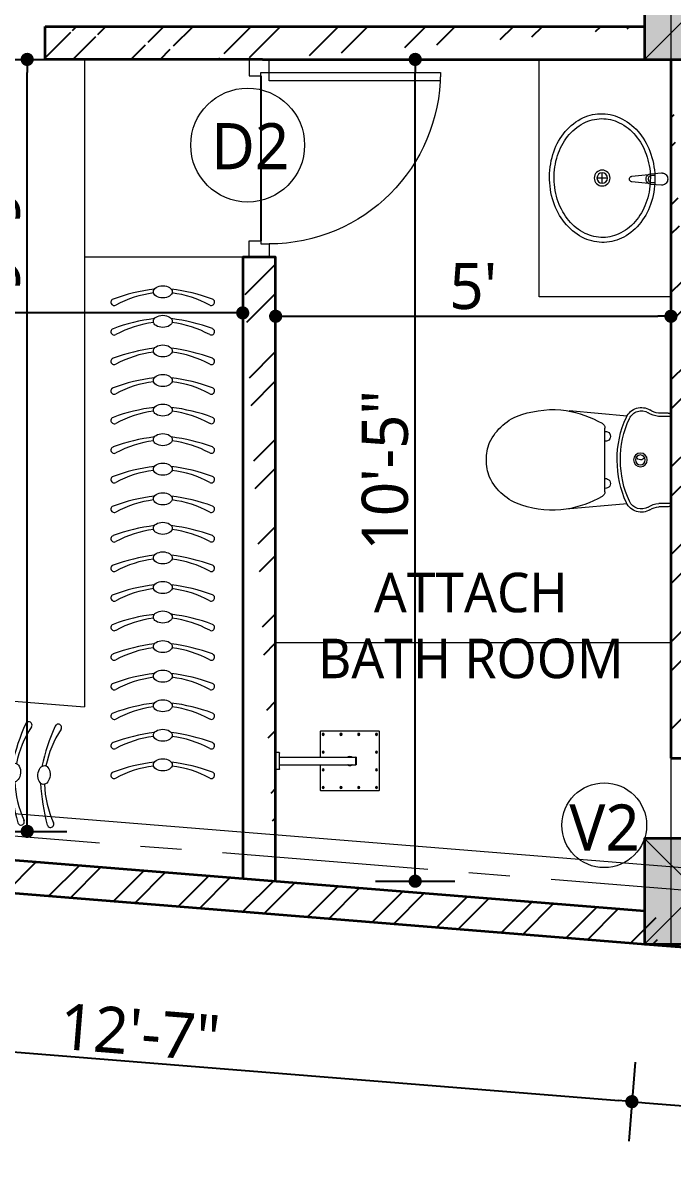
# Model space of a CAD drawing. Header units: inches. Extents: x 17146 to 31738, y -8920 to -2452.
# Drawn here: x 26401.1 to 26499.7, y -5357.6 to -5182 of the extents above; entities that cross this region are included whole.
import ezdxf

# ---------------------------------------------------------------- set-up
doc = ezdxf.new("R2010")
doc.units = ezdxf.units.IN
doc.header["$LTSCALE"] = 25
doc.header["$MEASUREMENT"] = 0
doc.header["$PDMODE"] = 3
doc.linetypes.add('CENTER', pattern=[2, 1.25, -0.25, 0.25, -0.25])
doc.linetypes.add('CENTER2', pattern=[1.125, 0.75, -0.125, 0.125, -0.125])
doc.layers.get('Defpoints').update_dxf_attribs({"color": 251})
doc.layers.add('A-HATCH', color=7, linetype='Continuous')
doc.layers.add('Text-internal', color=7, linetype='Continuous')
for name, color, linetype, lineweight in [('A_Grid Name', 216, 'Continuous', 5), ('Center line', 252, 'CENTER', 20), ('Column', 130, 'Continuous', 35), ('Dim-external', 151, 'Continuous', 9), ('Dim-internal', 150, 'Continuous', 9), ('Door-window', 40, 'Continuous', 15), ('Furniture', 125, 'Continuous', 20), ('Hatch', 253, 'Continuous', 13), ('sill', 30, 'Continuous', 20), ('text window', 212, 'Continuous', 20), ('Wall-Section', 6, 'Continuous', 35)]:
    doc.layers.add(name, color=color, linetype=linetype, lineweight=lineweight)
doc.styles.add('int text 1in-8ft', font='trebuc.ttf', dxfattribs={"height": 7})
doc.dimstyles.new('dim 1in-8ft', dxfattribs={"dimtxt": 7, "dimasz": 2, "dimexe": 6, "dimexo": 6, "dimgap": 1, "dimtad": 1, "dimdec": 0, "dimzin": 0, "dimdsep": 46, "dimlunit": 4, "dimtxsty": 'int text 1in-8ft', "dimblk": 'DOT', "dimcen": 4, "dimdle": 6, "dimclrt": 7, "dimadec": 0, "dimazin": 0, "dimtfac": 1, "dimtdec": 0, "dimtofl": 0, "dimtmove": 0, "dimatfit": 3, "dimfxl": 6, "dimfxlon": 1, "dimtolj": 1, "dimtzin": 0, "dimarcsym": 0})
doc.dimstyles.new('dim 1in-8ft c-c', dxfattribs={"dimtxt": 7, "dimasz": 2, "dimexe": 6, "dimexo": 6, "dimgap": 1, "dimtad": 1, "dimdec": 0, "dimzin": 0, "dimdsep": 46, "dimlunit": 4, "dimtxsty": 'int text 1in-8ft', "dimblk": 'DOT', "dimcen": 4, "dimdle": 6, "dimclrt": 7, "dimadec": 0, "dimazin": 0, "dimtfac": 1, "dimtdec": 0, "dimtofl": 0, "dimtmove": 0, "dimatfit": 3, "dimfxl": 6, "dimfxlon": 1, "dimtolj": 1, "dimtzin": 0, "dimarcsym": 0})

# ---------------------------------------------------------------- blocks, each defined once
blk = doc.blocks.new('col')
at = {"layer": 'Hatch'}
h = blk.add_hatch(color=256, dxfattribs=at)
h.dxf.hatch_style = 1
h.paths.add_polyline_path([(-8, -8), (8, -8), (8, 8), (-8, 8)])
at = {"layer": 'Column'}
blk.add_lwpolyline([(-8, -8), (8, -8), (8, 8), (-8, 8)], close=True, dxfattribs=at)
at = {"layer": 'Dim-external'}
for p, q in [((-8, 8), (8, -8)), ((8, 8), (-8, -8))]:
    blk.add_line(p, q, dxfattribs=at)
blk = doc.blocks.new('gridd')
at = {"layer": 'Dim-external'}
for p in [(168, -150), (168, -284.21)]:
    blk.add_blockref('col', p, dxfattribs=at)
blk = doc.blocks.new('grid')
at = {"layer": 'Center line'}
blk.add_line((774, -334.17), (-175, -257.62), dxfattribs=at)
blk = doc.blocks.new('_Dot')
at = {"color": 0, "linetype": 'ByBlock', "lineweight": -2}
blk.add_line((-0.5, 0), (-1, 0), dxfattribs=at)
at = {"color": 0, "linetype": 'ByBlock', "const_width": 0.5}
blk.add_lwpolyline([(-0.25, 0, 1), (0.25, 0, 1)], format="xyb", close=True, dxfattribs=at)
blk = doc.blocks.new('*D255')
at = {"layer": 'Defpoints', "color": 0, "transparency": 16777216}
for p in [(26345.44, -5308.3), (26495.44, -5321.69), (26493.51, -5345.61)]:
    blk.add_point(p, dxfattribs=at)
at = {"layer": 'Dim-external', "color": 0, "lineweight": -2, "transparency": 16777216}
for p, q in [((26343.89, -5327.52), (26342.92, -5339.48)), ((26345.4, -5333.66), (26491.51, -5345.45)), ((26493.99, -5339.63), (26493.03, -5351.59))]:
    blk.add_line(p, q, dxfattribs=at)
at = {"layer": 'Dim-external', "color": 0, "lineweight": -2, "transparency": 16777216, "xscale": 2, "yscale": 2, "zscale": 2}
for p, rotation in [((26343.4, -5333.5), 175.3884517382356), ((26493.51, -5345.61), 355.3884517382356)]:
    blk.add_blockref('_Dot', p, dxfattribs=dict(at, rotation=rotation))
at = {"layer": 'Dim-external', "color": 7, "transparency": 16777216, "insert": (26418.82, -5335.06), "char_height": 7, "attachment_point": 5, "rotation": 355.3885, "style": 'int text 1in-8ft'}
blk.add_mtext('\\A1;12\'-7"', dxfattribs=at)
blk = doc.blocks.new('*D256')
at = {"layer": 'Defpoints', "color": 0, "transparency": 16777216}
for p in [(26495.44, -5321.69), (26511.44, -5321.85), (26509.42, -5346.89)]:
    blk.add_point(p, dxfattribs=at)
at = {"layer": 'Dim-external', "color": 0, "lineweight": -2, "transparency": 16777216}
for p, q in [((26493.99, -5339.63), (26493.03, -5351.59)), ((26509.9, -5340.91), (26508.94, -5352.87)), ((26495.5, -5345.77), (26507.42, -5346.73)), ((26501.46, -5346.25), (26505.4, -5364.63)), ((26505.4, -5364.63), (26524.37, -5366.16))]:
    blk.add_line(p, q, dxfattribs=at)
at = {"layer": 'Dim-external', "color": 0, "lineweight": -2, "transparency": 16777216, "xscale": 2, "yscale": 2, "zscale": 2}
for p, rotation in [((26493.51, -5345.61), 175.3884517382356), ((26509.42, -5346.89), 355.3884517382356)]:
    blk.add_blockref('_Dot', p, dxfattribs=dict(at, rotation=rotation))
at = {"layer": 'Dim-external', "color": 7, "transparency": 16777216, "insert": (26515.24, -5360.91), "char_height": 7, "attachment_point": 5, "rotation": 355.3885, "style": 'int text 1in-8ft'}
blk.add_mtext('\\A1;1\'-4"', dxfattribs=at)
blk = doc.blocks.new('*D262')
at = {"layer": 'Defpoints', "color": 0, "transparency": 16777216}
for p in [(26503.44, -5313.69), (26676.44, -5327.64), (26671.4, -5390.06)]:
    blk.add_point(p, dxfattribs=at)
at = {"layer": 'Dim-external', "color": 0, "lineweight": -2, "transparency": 16777216}
for p, q in [((26498.88, -5370.12), (26497.92, -5382.08)), ((26500.4, -5376.26), (26669.41, -5389.9)), ((26671.89, -5384.08), (26670.92, -5396.04))]:
    blk.add_line(p, q, dxfattribs=at)
at = {"layer": 'Dim-external', "color": 0, "lineweight": -2, "transparency": 16777216, "xscale": 2, "yscale": 2, "zscale": 2}
for p, rotation in [((26498.4, -5376.1), 175.38845173824), ((26671.4, -5390.06), 355.38845173824)]:
    blk.add_blockref('_Dot', p, dxfattribs=dict(at, rotation=rotation))
at = {"layer": 'Dim-external', "color": 7, "transparency": 16777216, "insert": (26585.27, -5378.52), "char_height": 7, "attachment_point": 5, "rotation": 355.3885, "style": 'int text 1in-8ft'}
blk.add_mtext('\\A1;14\'-6"c/c', dxfattribs=at)
blk = doc.blocks.new('*D266')
at = {"layer": 'Defpoints', "color": 0, "transparency": 16777216}
for p in [(26497.44, -5171.48), (26245.44, -5187.48), (26329.44, -5187.48)]:
    blk.add_point(p, dxfattribs=at)
at = {"layer": 'Dim-external', "color": 0, "lineweight": -2, "transparency": 16777216}
for p, q in [((26234.44, -5176.18), (26234.44, -5157.15)), ((26251.44, -5171.48), (26239.44, -5171.48)), ((26245.44, -5173.48), (26245.44, -5185.48)), ((26245.44, -5179.48), (26234.44, -5176.18)), ((26251.44, -5187.48), (26239.44, -5187.48))]:
    blk.add_line(p, q, dxfattribs=at)
at = {"layer": 'Dim-external', "color": 0, "lineweight": -2, "transparency": 16777216, "xscale": 2, "yscale": 2, "zscale": 2}
for p, rotation in [((26245.44, -5171.48), 90), ((26245.44, -5187.48), 270)]:
    blk.add_blockref('_Dot', p, dxfattribs=dict(at, rotation=rotation))
at = {"layer": 'Dim-external', "color": 7, "transparency": 16777216, "insert": (26229.94, -5166.66), "char_height": 7, "attachment_point": 5, "rotation": 90, "style": 'int text 1in-8ft'}
blk.add_mtext('\\A1;1\'-4"', dxfattribs=at)
blk = doc.blocks.new('*D286')
at = {"layer": 'Defpoints', "color": 0, "transparency": 16777216}
for p in [(26337.44, -5300.3), (26503.44, -5313.69), (26332.4, -5362.71)]:
    blk.add_point(p, dxfattribs=at)
at = {"layer": 'Dim-external', "color": 0, "lineweight": -2, "transparency": 16777216}
for p, q in [((26332.89, -5356.73), (26331.92, -5368.69)), ((26496.41, -5375.94), (26334.4, -5362.87)), ((26498.88, -5370.12), (26497.92, -5382.08))]:
    blk.add_line(p, q, dxfattribs=at)
at = {"layer": 'Dim-external', "color": 0, "lineweight": -2, "transparency": 16777216, "xscale": 2, "yscale": 2, "zscale": 2}
for p, rotation in [((26332.4, -5362.71), 175.38845173824), ((26498.4, -5376.1), 355.38845173824)]:
    blk.add_blockref('_Dot', p, dxfattribs=dict(at, rotation=rotation))
at = {"layer": 'Dim-external', "color": 7, "transparency": 16777216, "insert": (26415.77, -5364.86), "char_height": 7, "attachment_point": 5, "rotation": 355.3885, "style": 'int text 1in-8ft'}
blk.add_mtext('\\A1;13\'-11"c/c', dxfattribs=at)
blk = doc.blocks.new('*D288')
at = {"layer": 'Defpoints', "color": 0, "transparency": 16777216}
for p in [(26266.44, -5303.22), (26913.44, -5355.4), (26907.45, -5429.58)]:
    blk.add_point(p, dxfattribs=at)
at = {"layer": 'Dim-external', "color": 0, "lineweight": -2, "transparency": 16777216}
for p, q in [((26260.94, -5371.41), (26259.97, -5383.37)), ((26262.45, -5377.55), (26905.46, -5429.42)), ((26907.94, -5423.6), (26906.97, -5435.56))]:
    blk.add_line(p, q, dxfattribs=at)
at = {"layer": 'Dim-external', "color": 0, "lineweight": -2, "transparency": 16777216, "xscale": 2, "yscale": 2, "zscale": 2}
for p, rotation in [((26260.45, -5377.39), 175.3884517382375), ((26907.45, -5429.58), 355.3884517382375)]:
    blk.add_blockref('_Dot', p, dxfattribs=dict(at, rotation=rotation))
at = {"layer": 'Dim-external', "color": 7, "transparency": 16777216, "insert": (26584.32, -5398.96), "char_height": 7, "attachment_point": 5, "rotation": 355.3885, "style": 'int text 1in-8ft'}
blk.add_mtext('\\A1;54\'-1"', dxfattribs=at)
blk = doc.blocks.new('*D450')
at = {"layer": 'Defpoints', "color": 0, "transparency": 16777216}
for p in [(26338.44, -5214.95), (26434.44, -5217.48), (26338.44, -5225.94)]:
    blk.add_point(p, dxfattribs=at)
at = {"layer": 'Dim-internal', "color": 0, "lineweight": -2, "transparency": 16777216}
for p, q in [((26338.44, -5220.95), (26338.44, -5231.94)), ((26434.44, -5223.48), (26434.44, -5231.94)), ((26432.44, -5225.94), (26340.44, -5225.94))]:
    blk.add_line(p, q, dxfattribs=at)
at = {"layer": 'Dim-internal', "color": 0, "lineweight": -2, "transparency": 16777216, "xscale": 2, "yscale": 2, "zscale": 2, "rotation": 180}
blk.add_blockref('_Dot', (26338.44, -5225.94), dxfattribs=at)
at = {"layer": 'Dim-internal', "color": 0, "lineweight": -2, "transparency": 16777216, "xscale": 2, "yscale": 2, "zscale": 2}
blk.add_blockref('_Dot', (26434.44, -5225.94), dxfattribs=at)
at = {"layer": 'Dim-internal', "color": 7, "transparency": 16777216, "insert": (26377.3, -5221.38), "char_height": 7, "attachment_point": 5, "style": 'int text 1in-8ft'}
blk.add_mtext("\\A1;8'", dxfattribs=at)
blk = doc.blocks.new('*D451')
at = {"layer": 'Defpoints', "color": 0, "transparency": 16777216}
for p in [(26368.44, -5187.48), (26401.73, -5187.48), (26345.44, -5304.6)]:
    blk.add_point(p, dxfattribs=at)
at = {"layer": 'Dim-internal', "color": 0, "lineweight": -2, "transparency": 16777216}
for p, q in [((26395.73, -5187.48), (26407.73, -5187.48)), ((26401.73, -5302.6), (26401.73, -5189.48)), ((26395.73, -5304.6), (26407.73, -5304.6))]:
    blk.add_line(p, q, dxfattribs=at)
at = {"layer": 'Dim-internal', "color": 0, "lineweight": -2, "transparency": 16777216, "xscale": 2, "yscale": 2, "zscale": 2}
for p, rotation in [((26401.73, -5187.48), 90), ((26401.73, -5304.6), 270)]:
    blk.add_blockref('_Dot', p, dxfattribs=dict(at, rotation=rotation))
at = {"layer": 'Dim-internal', "color": 7, "transparency": 16777216, "insert": (26397.16, -5213.19), "char_height": 7, "attachment_point": 5, "rotation": 90, "style": 'int text 1in-8ft'}
blk.add_mtext('\\A1;9\'-9"', dxfattribs=at)
blk = doc.blocks.new('*D452')
at = {"layer": 'Defpoints', "color": 0, "transparency": 16777216}
for p in [(26499.44, -5215.48), (26439.44, -5217.48), (26499.44, -5226.45)]:
    blk.add_point(p, dxfattribs=at)
at = {"layer": 'Dim-internal', "color": 0, "lineweight": -2, "transparency": 16777216}
for p, q in [((26499.44, -5221.48), (26499.44, -5232.45)), ((26439.44, -5223.48), (26439.44, -5232.45)), ((26441.44, -5226.45), (26497.44, -5226.45))]:
    blk.add_line(p, q, dxfattribs=at)
at = {"layer": 'Dim-internal', "color": 0, "lineweight": -2, "transparency": 16777216, "xscale": 2, "yscale": 2, "zscale": 2, "rotation": 180}
blk.add_blockref('_Dot', (26439.44, -5226.45), dxfattribs=at)
at = {"layer": 'Dim-internal', "color": 0, "lineweight": -2, "transparency": 16777216, "xscale": 2, "yscale": 2, "zscale": 2}
blk.add_blockref('_Dot', (26499.44, -5226.45), dxfattribs=at)
at = {"layer": 'Dim-internal', "color": 7, "transparency": 16777216, "insert": (26469.44, -5221.9), "char_height": 7, "attachment_point": 5, "style": 'int text 1in-8ft'}
blk.add_mtext("\\A1;5'", dxfattribs=at)
blk = doc.blocks.new('*D444')
at = {"layer": 'Defpoints', "color": 0, "transparency": 16777216}
for p in [(26460.62, -5187.48), (26465.77, -5187.48), (26439.44, -5312.16)]:
    blk.add_point(p, dxfattribs=at)
at = {"layer": 'Dim-internal', "color": 0, "lineweight": -2, "transparency": 16777216}
for p, q in [((26460.62, -5187.48), (26454.62, -5187.48)), ((26460.62, -5310.16), (26460.62, -5189.48)), ((26454.62, -5312.16), (26466.62, -5312.16))]:
    blk.add_line(p, q, dxfattribs=at)
at = {"layer": 'Dim-internal', "color": 0, "lineweight": -2, "transparency": 16777216, "xscale": 2, "yscale": 2, "zscale": 2}
for p, rotation in [((26460.62, -5187.48), 90), ((26460.62, -5312.16), 270)]:
    blk.add_blockref('_Dot', p, dxfattribs=dict(at, rotation=rotation))
at = {"layer": 'Dim-internal', "color": 7, "transparency": 16777216, "insert": (26456.06, -5249.82), "char_height": 7, "attachment_point": 5, "rotation": 90, "style": 'int text 1in-8ft'}
blk.add_mtext('\\A1;10\'-5"', dxfattribs=at)
blk = doc.blocks.new('45')
at = {"linetype": 'Continuous'}
for p, q in [((-32.5, 0), (-29.5, 0)), ((-32.5, -13), (-32.5, 0)), ((-29.5, 0), (29.5, 0)), ((29.5, 0), (32.5, 0)), ((32.5, -13), (32.5, 0)), ((-29.5, -15), (-30.5, -15)), ((29.5, -15), (-29.5, -15)), ((-15, -15), (-15, -308.5)), ((15, -15), (15, -308.5)), ((30.5, -15), (29.5, -15)), ((-114.3, -399.3), (-114.3, -172.7)), ((-113.3, -171.7), (-15, -171.7)), ((15, -171.7), (113.3, -171.7)), ((114.3, -172.7), (114.3, -399.3)), ((-104.4, -183), (-104.4, -184)), ((-103, -183), (-104.4, -183)), ((-104.4, -184), (-103, -184)), ((-103.6, -183), (-103.6, -184)), ((-102, -181.6), (-103, -181.6)), ((-103, -181.6), (-103, -183)), ((-102, -182.4), (-103, -182.4)), ((-103, -184), (-103, -185.5)), ((-103, -184.6), (-102, -184.6)), ((-103, -185.5), (-102, -185.5)), ((-102, -183), (-102, -181.6)), ((-100.5, -183), (-102, -183)), ((-102, -184), (-100.5, -184)), ((-102, -185.5), (-102, -184)), ((-101.4, -184), (-101.4, -183)), ((-100.5, -184), (-100.5, -183)), ((-36.1, -183), (-36.1, -184)), ((-34.7, -183), (-36.1, -183)), ((-36.1, -184), (-34.7, -184)), ((-35.2, -183), (-35.2, -184)), ((-33.7, -181.6), (-34.7, -181.6)), ((-34.7, -181.6), (-34.7, -183)), ((-33.7, -182.4), (-34.7, -182.4)), ((-34.7, -184), (-34.7, -185.5)), ((-34.7, -184.6), (-33.7, -184.6)), ((-34.7, -185.5), (-33.7, -185.5)), ((-33.7, -183), (-33.7, -181.6)), ((-32.2, -183), (-33.7, -183)), ((-33.7, -184), (-32.2, -184)), ((-33.7, -185.5), (-33.7, -184)), ((-33.1, -184), (-33.1, -183)), ((-32.2, -184), (-32.2, -183)), ((32.2, -183), (32.2, -184)), ((33.7, -183), (32.2, -183)), ((32.2, -184), (33.7, -184)), ((33.1, -183), (33.1, -184)), ((34.7, -181.6), (33.7, -181.6)), ((33.7, -181.6), (33.7, -183)), ((34.7, -182.4), (33.7, -182.4)), ((33.7, -184), (33.7, -185.5)), ((33.7, -184.6), (34.7, -184.6)), ((33.7, -185.5), (34.7, -185.5)), ((34.7, -183), (34.7, -181.6)), ((36.1, -183), (34.7, -183)), ((34.7, -184), (36.1, -184)), ((34.7, -185.5), (34.7, -184)), ((35.2, -184), (35.2, -183)), ((36.1, -184), (36.1, -183)), ((100.6, -183), (100.6, -184)), ((102, -183), (100.6, -183)), ((100.6, -184), (102, -184)), ((101.4, -183), (101.4, -184)), ((103, -181.6), (102, -181.6)), ((102, -181.6), (102, -183)), ((103, -182.4), (102, -182.4)), ((102, -184), (102, -185.5)), ((102, -184.6), (103, -184.6)), ((102, -185.5), (103, -185.5)), ((103, -183), (103, -181.6)), ((104.5, -183), (103, -183)), ((103, -184), (104.5, -184)), ((103, -185.5), (103, -184)), ((103.6, -184), (103.6, -183)), ((104.5, -184), (104.5, -183)), ((-104.4, -251.3), (-104.4, -252.3)), ((-103, -251.3), (-104.4, -251.3)), ((-104.4, -252.3), (-103, -252.3)), ((-103.6, -251.3), (-103.6, -252.3)), ((-102, -249.9), (-103, -249.9)), ((-103, -249.9), (-103, -251.3)), ((-102, -250.8), (-103, -250.8)), ((-103, -252.3), (-103, -253.8)), ((-103, -252.9), (-102, -252.9)), ((-103, -253.8), (-102, -253.8)), ((-102, -251.3), (-102, -249.9)), ((-100.5, -251.3), (-102, -251.3)), ((-102, -252.3), (-100.5, -252.3)), ((-102, -253.8), (-102, -252.3)), ((-101.4, -252.3), (-101.4, -251.3)), ((-100.5, -252.3), (-100.5, -251.3)), ((100.6, -251.3), (100.6, -252.3)), ((102, -251.3), (100.6, -251.3)), ((100.6, -252.3), (102, -252.3)), ((101.4, -251.3), (101.4, -252.3)), ((103, -249.9), (102, -249.9)), ((102, -249.9), (102, -251.3)), ((103, -250.8), (102, -250.8)), ((102, -252.3), (102, -253.8)), ((102, -252.9), (103, -252.9)), ((102, -253.8), (103, -253.8)), ((103, -251.3), (103, -249.9)), ((104.5, -251.3), (103, -251.3)), ((103, -252.3), (104.5, -252.3)), ((103, -253.8), (103, -252.3)), ((103.6, -252.3), (103.6, -251.3)), ((104.5, -252.3), (104.5, -251.3)), ((15, -308.5), (-15, -308.5)), ((-15, -308.5), (15, -308.5)), ((-15, -310), (-15, -308.5)), ((-15, -310), (15, -310)), ((15, -310), (15, -308.5)), ((-104.4, -319.7), (-104.4, -320.7)), ((-103, -319.7), (-104.4, -319.7)), ((-104.4, -320.7), (-103, -320.7)), ((-103.6, -319.7), (-103.6, -320.7)), ((-102, -318.2), (-103, -318.2)), ((-103, -318.2), (-103, -319.7)), ((-102, -319.1), (-103, -319.1)), ((-103, -320.7), (-103, -322.1)), ((-103, -321.2), (-102, -321.2)), ((-103, -322.1), (-102, -322.1)), ((-102, -319.7), (-102, -318.2)), ((-100.5, -319.7), (-102, -319.7)), ((-102, -320.7), (-100.5, -320.7)), ((-102, -322.1), (-102, -320.7)), ((-101.4, -320.7), (-101.4, -319.7)), ((-100.5, -320.7), (-100.5, -319.7)), ((100.6, -319.7), (100.6, -320.7)), ((102, -319.7), (100.6, -319.7)), ((100.6, -320.7), (102, -320.7)), ((101.4, -319.7), (101.4, -320.7)), ((103, -318.2), (102, -318.2)), ((102, -318.2), (102, -319.7)), ((103, -319.1), (102, -319.1)), ((102, -320.7), (102, -322.1)), ((102, -321.2), (103, -321.2)), ((102, -322.1), (103, -322.1)), ((103, -319.7), (103, -318.2)), ((104.5, -319.7), (103, -319.7)), ((103, -320.7), (104.5, -320.7)), ((103, -322.1), (103, -320.7)), ((103.6, -320.7), (103.6, -319.7)), ((104.5, -320.7), (104.5, -319.7)), ((113.3, -400.3), (-113.3, -400.3)), ((-104.4, -388), (-104.4, -389)), ((-103, -388), (-104.4, -388)), ((-104.4, -389), (-103, -389)), ((-103.6, -388), (-103.6, -389)), ((-102, -386.6), (-103, -386.6)), ((-103, -386.6), (-103, -388)), ((-102, -387.4), (-103, -387.4)), ((-103, -389), (-103, -390.5)), ((-103, -389.6), (-102, -389.6)), ((-103, -390.5), (-102, -390.5)), ((-102, -388), (-102, -386.6)), ((-100.5, -388), (-102, -388)), ((-102, -389), (-100.5, -389)), ((-102, -390.5), (-102, -389)), ((-101.4, -389), (-101.4, -388)), ((-100.5, -389), (-100.5, -388)), ((-36.1, -388), (-36.1, -389)), ((-34.7, -388), (-36.1, -388)), ((-36.1, -389), (-34.7, -389)), ((-35.2, -388), (-35.2, -389)), ((-33.7, -386.6), (-34.7, -386.6)), ((-34.7, -386.6), (-34.7, -388)), ((-33.7, -387.4), (-34.7, -387.4)), ((-34.7, -389), (-34.7, -390.5)), ((-34.7, -389.6), (-33.7, -389.6)), ((-34.7, -390.5), (-33.7, -390.5)), ((-33.7, -388), (-33.7, -386.6)), ((-32.2, -388), (-33.7, -388)), ((-33.7, -389), (-32.2, -389)), ((-33.7, -390.5), (-33.7, -389)), ((-33.1, -389), (-33.1, -388)), ((-32.2, -389), (-32.2, -388)), ((32.2, -388), (32.2, -389)), ((33.7, -388), (32.2, -388)), ((32.2, -389), (33.7, -389)), ((33.1, -388), (33.1, -389)), ((34.7, -386.6), (33.7, -386.6)), ((33.7, -386.6), (33.7, -388)), ((34.7, -387.4), (33.7, -387.4)), ((33.7, -389), (33.7, -390.5)), ((33.7, -389.6), (34.7, -389.6)), ((33.7, -390.5), (34.7, -390.5)), ((34.7, -388), (34.7, -386.6)), ((36.1, -388), (34.7, -388)), ((34.7, -389), (36.1, -389)), ((34.7, -390.5), (34.7, -389)), ((35.2, -389), (35.2, -388)), ((36.1, -389), (36.1, -388)), ((100.6, -388), (100.6, -389)), ((102, -388), (100.6, -388)), ((100.6, -389), (102, -389)), ((101.4, -388), (101.4, -389)), ((103, -386.6), (102, -386.6)), ((102, -386.6), (102, -388)), ((103, -387.4), (102, -387.4)), ((102, -389), (102, -390.5)), ((102, -389.6), (103, -389.6)), ((102, -390.5), (103, -390.5)), ((103, -388), (103, -386.6)), ((104.5, -388), (103, -388)), ((103, -389), (104.5, -389)), ((103, -390.5), (103, -389)), ((103.6, -389), (103.6, -388)), ((104.5, -389), (104.5, -388))]:
    blk.add_line(p, q, dxfattribs=at)
at = {"linetype": 'CENTER2'}
blk.add_line((20, 0), (-20, 0), dxfattribs=at)
at = {"linetype": 'Continuous'}
for centre in [(-102.5, -183.5), (-34.2, -183.5), (34.2, -183.5), (102.5, -183.5), (-102.5, -251.8), (102.5, -251.8), (-102.5, -320.2), (102.5, -320.2), (-102.5, -388.5), (-34.2, -388.5), (34.2, -388.5), (102.5, -388.5)]:
    blk.add_circle(centre, 4, dxfattribs=at)
for centre, radius, start, end in [((-30.5, -13), 2, 180, 270), ((30.5, -13), 2, 270, 0), ((-113.3, -172.7), 1, 90, 180), ((113.3, -172.7), 1, 0, 90), ((0, -286), 18.5, 144.1752, 215.8248), ((0, -286), 18.4, 144.6089, 215.3911), ((0, -286), 18.1, 145.9684, 214.0316), ((0, -286), 18, 146.4427, 213.5573), ((0, -286), 16.4, 156.4575, 203.5425), ((0, -286), 18.5, 0, 35.8248), ((0, -286), 18.4, 0, 35.3911), ((0, -286), 18.1, 0, 34.0316), ((0, -286), 18, 326.4427, 33.5573), ((0, -286), 16.4, 336.4575, 23.5425), ((0, -286), 18.5, 324.1752, 0), ((0, -286), 18.1, 325.9684, 0), ((0, -286), 18.4, 324.6089, 0), ((-113.3, -399.3), 1, 180, 270), ((113.3, -399.3), 1, 270, 0)]:
    blk.add_arc(centre, radius, start, end, dxfattribs=at)
blk = doc.blocks.new('Sanitary_Commode')
for p, q in [((-7.57, 0), (7.57, 0)), ((-7.48, 0), (-7.48, -2.09)), ((7.48, 0), (7.48, -2.12)), ((-8.04, -0.47), (-8.04, -2.09)), ((8.04, -0.47), (8.04, -2.12)), ((-7.5, -7.54), (-8.46, -17.96)), ((7.53, -7.54), (8.4, -17.49)), ((-5.44, -11.32), (5.47, -11.32))]:
    blk.add_line(p, q)
for centre, radius in [((0.01, -5.24), 1.18), ((0.01, -5.25), 0.847)]:
    blk.add_circle(centre, radius)
for centre, radius, start, end in [((-7.57, -0.47), 0.472, 90, 180), ((7.57, -0.47), 0.472, 0, 90), ((-6.16, -5.08), 2.81, 148.3639, 245.1822), ((-11.13, -1.9), 3.09, 326.5687, 356.4698), ((-6.16, -5.08), 2.25, 148.6278, 245.6358), ((-11.12, -1.91), 3.64, 326.6608, 357.0885), ((6.18, -5.08), 2.25, 294.3642, 31.4264), ((6.18, -5.08), 2.81, 294.8178, 31.6361), ((11.46, -1.75), 4, 185.3426, 212.6411), ((11.51, -1.73), 3.49, 186.5142, 212.5699), ((0.78, -5.22), 0.758, 114.8358, 249.215), ((-0.29, 7.25), 16.46, 244.6528, 270.785), ((-0.29, 7.25), 15.9, 244.6553, 270.7849), ((0.31, 7.2), 16.42, 268.6912, 295.4038), ((0.31, 7.2), 15.86, 268.6912, 295.4038), ((10.49, -21.25), 19.23, 150.5907, 170.1667), ((-5.44, -12.27), 0.945, 90, 150.5907), ((-4.03, -11.23), 0.846, 353.7591, 186.2409), ((4.05, -11.23), 0.846, 353.7591, 186.2409), ((5.47, -12.27), 0.945, 29.4093, 90), ((-10.46, -21.25), 19.23, 9.8333, 29.4093), ((8.39, -20.24), 17, 172.2958, 198.3397), ((-8.36, -20.24), 17, 341.6603, 7.7042), ((0.9, -22.91), 9.06, 197.2571, 244.8678), ((-0.87, -22.91), 9.06, 295.1322, 342.7429), ((-0.29, -24.99), 6.67, 246.5257, 272.5629), ((0.31, -24.94), 6.72, 267.4456, 293.3882)]:
    blk.add_arc(centre, radius, start, end)
blk = doc.blocks.new('*U35')
at = {"lineweight": 20}
for points in [[(-2, 1.5), (-2, 27.5), (-3.25, 27.47), (-3.25, 1.5)], [(-30, 1.5), (-30, -1.5), (-27.5, -1.5), (-27.5, 0.25), (-28, 0.25), (-28, 1.5)], [(0, 1.5), (0, -1.5), (-2.5, -1.5), (-2.5, 0.25), (-2, 0.25), (-2, 1.5)]]:
    blk.add_lwpolyline(points, close=True, dxfattribs=at)
at = {"lineweight": 13}
blk.add_arc((-2, 1.5), 26, 90, 180, dxfattribs=at)
at = {"layer": 'Defpoints'}
blk.add_line((-2.5, 0.25), (-27.5, 0.25), dxfattribs=at)
blk = doc.blocks.new('Hanger')
at = {"layer": 'Furniture', "linetype": 'ByBlock', "ltscale": 100}
for centre, radius, start, end in [((2.32, -29.64), 30.31, 97.0193, 110.2753), ((-2.31, -29.64), 30.31, 69.7392, 82.9951), ((-8, -1.72), 0.537, 110.2753, 299.1036), ((0.62, -17.5), 17.44, 97.0449, 118.6315), ((-0.62, -17.5), 17.44, 61.383, 82.9696), ((8, -1.71), 0.537, 240.9108, 69.7392)]:
    blk.add_arc(centre, radius, start, end, dxfattribs=at)
blk.add_ellipse((0, 0), major_axis=(-1.55, 0), ratio=0.641458, dxfattribs=at)
blk = doc.blocks.new('*U519')
at = {"xscale": 0.9214072410725777, "yscale": 0.9214072410725777, "zscale": 0.9214072410725777}
blk.add_blockref('Hanger', (0, 0.58), dxfattribs=at)
blk = doc.blocks.new('*U518')
at = {"layer": 'Furniture', "color": 0, "linetype": 'ByBlock', "lineweight": -2, "transparency": 16777216}
for p in [(0, 71.77), (0, 67.29), (0, 62.8), (0, 58.31), (0, 53.83), (0, 49.34), (0, 44.86), (0, 40.37), (0, 35.89), (0, 31.4), (0, 26.91), (0, 22.43), (0, 17.94), (0, 13.46), (0, 8.97), (0, 4.49), (0, 0)]:
    blk.add_blockref('*U519', p, dxfattribs=at)
blk = doc.blocks.new('*U517')
at = {"xscale": 0.9214072410725777, "yscale": 0.9214072410725777, "zscale": 0.9214072410725777}
blk.add_blockref('Hanger', (0, 0.58), dxfattribs=at)
blk = doc.blocks.new('*U516')
at = {"layer": 'Furniture', "color": 0, "linetype": 'ByBlock', "lineweight": -2, "transparency": 16777216}
for p in [(0, 40.37), (0, 35.89), (0, 31.4), (0, 26.91), (0, 22.43), (0, 17.94), (0, 13.46), (0, 8.97), (0, 4.49), (0, 0)]:
    blk.add_blockref('*U517', p, dxfattribs=at)
blk = doc.blocks.new('PL_TAP_1')
at = {"linetype": 'ByBlock'}
for p, q in [((-0.9, 0.3), (-0.93, 0.16)), ((-0.84, 0.45), (-0.9, 0.3)), ((-0.75, 0.6), (-0.84, 0.45)), ((-0.63, 0.72), (-0.75, 0.6)), ((-0.49, 0.82), (-0.63, 0.72)), ((-0.34, 0.89), (-0.49, 0.82)), ((-0.17, 0.94), (-0.34, 0.89)), ((0, 0.96), (-0.17, 0.94)), ((0.17, 0.94), (0, 0.96)), ((0.34, 0.89), (0.17, 0.94)), ((0.49, 0.82), (0.34, 0.89)), ((0.63, 0.72), (0.49, 0.82)), ((0.75, 0.6), (0.63, 0.72)), ((0.84, 0.45), (0.75, 0.6)), ((0.9, 0.3), (0.84, 0.45)), ((0.93, 0.16), (0.9, 0.3)), ((-0.94, -0.03), (-0.83, -1.65)), ((-0.92, -0.34), (-0.92, -0.35)), ((-0.83, -1.65), (-0.8, -1.79)), ((-0.8, -1.79), (-0.76, -1.93)), ((-0.54, -1.57), (-0.54, -0.98)), ((-0.54, -0.98), (0.54, -0.98)), ((-0.53, -1.66), (-0.54, -1.57)), ((-0.5, -1.75), (-0.53, -1.66)), ((-0.46, -1.83), (-0.5, -1.75)), ((0.5, -1.75), (0.46, -1.83)), ((0.53, -1.66), (0.5, -1.75)), ((0.54, -1.57), (0.53, -1.66)), ((0.54, -0.98), (0.54, -1.57)), ((0.76, -1.93), (0.8, -1.79)), ((0.8, -1.79), (0.83, -1.65)), ((0.83, -1.65), (0.94, -0.03)), ((-0.76, -1.93), (-0.68, -2.05)), ((-0.7, -2.03), (-0.44, -4.61)), ((-0.68, -2.05), (-0.59, -2.17)), ((-0.59, -2.17), (-0.48, -2.26)), ((-0.48, -2.26), (-0.35, -2.33)), ((-0.41, -1.91), (-0.46, -1.83)), ((-0.34, -1.97), (-0.41, -1.91)), ((-0.35, -2.33), (-0.22, -2.38)), ((-0.27, -2.02), (-0.34, -1.97)), ((-0.18, -2.06), (-0.27, -2.02)), ((-0.22, -2.38), (-0.07, -2.41)), ((-0.09, -2.09), (-0.18, -2.06)), ((0, -2.09), (-0.09, -2.09)), ((-0.07, -2.41), (0.07, -2.41)), ((0.09, -2.09), (0, -2.09)), ((0.07, -2.41), (0.22, -2.38)), ((0.18, -2.06), (0.09, -2.09)), ((0.27, -2.02), (0.18, -2.06)), ((0.22, -2.38), (0.35, -2.33)), ((0.34, -1.97), (0.27, -2.02)), ((0.41, -1.91), (0.34, -1.97)), ((0.35, -2.33), (0.48, -2.26)), ((0.46, -1.83), (0.41, -1.91)), ((0.44, -4.61), (0.7, -2.03)), ((0.48, -2.26), (0.59, -2.17)), ((0.59, -2.17), (0.68, -2.05)), ((0.68, -2.05), (0.76, -1.93)), ((-0.44, -4.61), (-0.42, -4.69)), ((-0.42, -4.69), (-0.39, -4.76)), ((-0.39, -4.76), (-0.35, -4.83)), ((-0.35, -4.83), (-0.29, -4.89)), ((-0.29, -4.89), (-0.23, -4.93)), ((-0.23, -4.93), (-0.16, -4.97)), ((-0.16, -4.97), (-0.08, -4.99)), ((-0.08, -4.99), (0, -5)), ((0, -5), (0.08, -4.99)), ((0.08, -4.99), (0.16, -4.97)), ((0.16, -4.97), (0.23, -4.93)), ((0.23, -4.93), (0.29, -4.89)), ((0.29, -4.89), (0.35, -4.83)), ((0.35, -4.83), (0.39, -4.76)), ((0.39, -4.76), (0.42, -4.69)), ((0.42, -4.69), (0.44, -4.61))]:
    blk.add_line(p, q, dxfattribs=at)
for centre, start, end in [((-0.24, 0.02), 168.2055, 184.1181), ((0.24, 0.02), 355.8819, 11.7945)]:
    blk.add_arc(centre, 0.708, start, end, dxfattribs=at)
blk = doc.blocks.new('Sanitary_Basin3')
for p, q in [((-0.8, -10.44), (0.8, -10.44)), ((0, -9.64), (0, -11.23))]:
    blk.add_line(p, q)
at = {"linetype": 'Continuous'}
blk.add_lwpolyline([(-18, -20), (18, -20), (18, 0), (-18, 0)], close=True, dxfattribs=at)
for points in [[(-9.76, -10.12, 0.117634), (-9.15, -13.12, 0.104469), (-7.09, -15.87, 0.090016), (-4.06, -17.68, 0.08192), (-0.26, -18.43, 0.08192), (3.58, -17.92, 0.090016), (6.72, -16.31, 0.104469), (8.96, -13.7, 0.117634), (9.76, -10.75, 0.117634), (9.15, -7.75, 0.104469), (7.09, -5.01, 0.090016), (4.06, -3.2, 0.08192), (0.26, -2.44, 0.08192), (-3.58, -2.95, 0.090016), (-6.72, -4.56, 0.104469), (-8.96, -7.17, 0.117634)], [(-9.01, -10.31, 0.118622), (-8.39, -13.03, 0.104678), (-6.44, -15.51, 0.089562), (-3.62, -17.11, 0.081185), (-0.1, -17.74, 0.081185), (3.43, -17.21, 0.089562), (6.3, -15.69, 0.104678), (8.32, -13.27, 0.118622), (9.01, -10.56, 0.118622), (8.39, -7.84, 0.104678), (6.44, -5.36, 0.089562), (3.62, -3.76, 0.081185), (0.1, -3.13, 0.081185), (-3.43, -3.66, 0.089562), (-6.3, -5.18, 0.104678), (-8.32, -7.6, 0.118622)]]:
    blk.add_lwpolyline(points, format="xyb", close=True, dxfattribs=at)
for radius in [1.2, 0.798]:
    blk.add_circle((0, -10.44), radius)
at = {"linetype": 'Continuous', "xscale": 0.9766697141026374, "yscale": 0.9766697141026374, "zscale": 0.9766697141026374}
blk.add_blockref('PL_TAP_1', (-0.15, -1.42), dxfattribs=at)
blk = doc.blocks.new('BP1')
at = {"layer": 'A_Grid Name'}
for p, q in [((200, 0), (200, -300.53)), ((551, -166), (30, -166)), ((614, -321.89), (0, -272.36)), ((614, -333.93), (0, -284.4))]:
    blk.add_line(p, q, dxfattribs=at)

msp = doc.modelspace()

# ---------------------------------------------------------------- hatches: boundary and pattern name
at = {"layer": 'A-HATCH'}
h = msp.add_hatch(dxfattribs=at)
h.set_pattern_fill('ANSI32', color=256, scale=25, style=0)
h.set_pattern_definition([(45, (25302.709, -5241.595), (-6.629126, 6.629126), []), (45, (25307.128, -5241.595), (-6.629126, 6.629126), [])])
edge = h.paths.add_edge_path()
edge.add_line((26404.44, -5187.48), (26404.44, -5182.48))
edge.add_line((26437.44, -5187.48), (26403.44, -5187.48))
edge.add_line((26437.44, -5187.48), (26432.44, -5187.48))
edge.add_line((26403.44, -5182.48), (26497.44, -5182.48))
edge.add_line((26437.44, -5187.48), (26497.44, -5187.48))
h = msp.add_hatch(dxfattribs=at)
h.set_pattern_fill('ANSI32', color=256, scale=25, style=0)
h.set_pattern_definition([(45, (25302.709, -5239.595), (-6.629126, 6.629126), []), (45, (25307.128, -5239.595), (-6.629126, 6.629126), [])])
edge = h.paths.add_edge_path()
edge.add_line((26504.44, -5185.48), (26504.44, -5290.85))
edge.add_line((26499.44, -5185.48), (26499.44, -5293.48))
edge.add_line((26502.44, -5288.48), (26522.44, -5288.48))
edge.add_line((26505.59, -5293.48), (26522.47, -5293.48))
edge.add_line((26522.44, -5290.85), (26522.44, -5293.48))
h = msp.add_hatch(dxfattribs=at)
h.set_pattern_fill('ANSI32', color=256, scale=25, style=0)
h.set_pattern_definition([(45, (25304.709, -5239.595), (-6.629126, 6.629126), []), (45, (25309.128, -5239.595), (-6.629126, 6.629126), [])])
edge = h.paths.add_edge_path()
edge.add_line((26434.44, -5215.48), (26434.44, -5311.75))
edge.add_line((26434.44, -5217.48), (26439.44, -5217.48))
edge.add_line((26439.44, -5215.48), (26439.43, -5312.15))
h = msp.add_hatch(dxfattribs=at)
h.set_pattern_fill('ANSI32', color=256, scale=20)
h.set_pattern_definition([(45, (27052.565, -5239.595), (-5.3033, 5.3033), []), (45, (27056.1005, -5239.595), (-5.3033, 5.3033), [])])
h.paths.add_polyline_path([(26343.12, -5304.39), (26343.44, -5308.3), (26329.44, -5308.3), (26497.44, -5321.85), (26497.12, -5316.81)])

# ---------------------------------------------------------------- linework, layer by layer
at = {"layer": 'Furniture'}
for p, q in [((26410.44, -5187.48), (26410.44, -5285.73)), ((26434.44, -5217.48), (26410.44, -5217.48)), ((26499.44, -5275.99), (26439.44, -5275.99)), ((26362.44, -5281.85), (26410.44, -5285.73))]:
    msp.add_line(p, q, dxfattribs=at)
at = {"layer": 'sill'}
msp.add_line((26499.44, -5293.48), (26499.44, -5305.69), dxfattribs=at)
at = {"layer": 'text window', "ltscale": 15}
for centre, radius in [((26435.19, -5200.48), 8.64), ((26489.31, -5303.67), 6.43)]:
    msp.add_circle(centre, radius, dxfattribs=at)
at = {"layer": 'Wall-Section'}
for p, q in [((26404.44, -5182.48), (26495.44, -5182.48)), ((26404.44, -5187.48), (26404.44, -5182.48)), ((26437.44, -5187.48), (26404.44, -5187.48)), ((26437.44, -5187.48), (26495.44, -5187.48)), ((26499.44, -5187.48), (26499.44, -5293.48)), ((26499.44, -5293.48), (26522.44, -5293.48)), ((26345.44, -5304.57), (26495.44, -5316.67)), ((26329.44, -5308.3), (26497.44, -5321.85)), ((26497.44, -5321.85), (26511.44, -5322.98))]:
    msp.add_line(p, q, dxfattribs=at)
msp.add_lwpolyline([(26439.44, -5312.16), (26439.44, -5217.48), (26434.44, -5217.48), (26434.44, -5311.75)], dxfattribs=at)

# ---------------------------------------------------------------- block references
at = {"layer": 'A_Grid Name'}
msp.add_blockref('BP1', (26299.44, -5021.48), dxfattribs=at)
at = {"layer": 'Column'}
for name, p in [('grid', (26336.44, -5028.48)), ('gridd', (26335.44, -5029.48))]:
    msp.add_blockref(name, p, dxfattribs=at)
at = {"layer": 'Door-window', "xscale": -1, "rotation": 270}
msp.add_blockref('*U35', (26436.94, -5187.48), dxfattribs=at)
at = {"layer": 'Furniture', "xscale": -1, "rotation": 270}
msp.add_blockref('Sanitary_Basin3', (26499.44, -5205.48), dxfattribs=at)
at = {"layer": 'Furniture', "extrusion": (0, 0, -1), "xscale": -1, "zscale": -1}
msp.add_blockref('*U518', (-26422.31, -5295.09), dxfattribs=at)
at = {"layer": 'Furniture'}
for name, p, xscale, yscale, zscale, rotation in [('Sanitary_Commode', (26499.44, -5248.25), -0.8845770658774659, 0.8845770658774659, 0.8845770658774659, 270), ('45', (26439.44, -5293.92), -0.03937007874016141, 0.03937007874016141, 0.03937007874016141, 90)]:
    msp.add_blockref(name, p, dxfattribs=dict(at, xscale=xscale, yscale=yscale, zscale=zscale, rotation=rotation))
at = {"layer": 'Furniture', "extrusion": (0, 0, -1), "xscale": -1, "zscale": -1, "rotation": 274.6115482617629}
msp.add_blockref('*U516', (-26404.86, -5296.09), dxfattribs=at)

# ---------------------------------------------------------------- texts
at = {"layer": 'text window', "ltscale": 15, "char_height": 7, "attachment_point": 1, "style": 'int text 1in-8ft'}
for s, insert in [('\\pxqc;D2', (26427.45, -5197.15)), ('\\pxqc;V2', (26481.22, -5300.51))]:
    msp.add_mtext_dynamic_manual_height_columns(s, width=16.2552, gutter_width=1, heights=[0], dxfattribs=dict(at, insert=insert))
at = {"layer": 'Text-internal', "insert": (26428.89, -5265.36), "char_height": 6, "width": 80.332, "attachment_point": 1, "style": 'int text 1in-8ft'}
msp.add_mtext('\\pxqc;{\\C0;ATTACH\\PBATH ROOM}', dxfattribs=at)

# ---------------------------------------------------------------- dimensions: what is measured, and where the dimension line sits
at = {"layer": 'Dim-external'}
for base, p1, p2, angle, dimstyle, override, picture, middle in [((26245.44, -5187.48), (26497.44, -5171.48), (26329.44, -5187.48), 90, 'dim 1in-8ft', {"dimtmove": 1}, '*D266', (26229.94, -5175.18)), ((26332.4, -5362.71), (26503.44, -5313.69), (26337.44, -5300.3), 175.3885, 'dim 1in-8ft c-c', {"dimpost": 'c/c'}, '*D286', (26415.77, -5364.86)), ((26493.51, -5345.61), (26345.44, -5308.3), (26495.44, -5321.69), 175.3885, 'dim 1in-8ft', {"dimtmove": 1}, '*D255', (26418.82, -5335.06)), ((26671.4, -5390.06), (26503.44, -5313.69), (26676.44, -5327.64), 175.3885, 'dim 1in-8ft c-c', {"dimpost": 'c/c'}, '*D262', (26585.27, -5378.52)), ((26509.42, -5346.89), (26495.44, -5321.69), (26511.44, -5321.85), 175.3885, 'dim 1in-8ft', {"dimtmove": 1}, '*D256', (26506.76, -5360.22))]:
    dim = msp.add_linear_dim(base=base, p1=p1, p2=p2, angle=angle, dimstyle=dimstyle, override=override, dxfattribs=at)
    dim.commit()
    dim.dimension.update_dxf_attribs({"geometry": picture, "text_midpoint": middle})
dim = msp.add_aligned_dim(p1=(26266.44, -5303.22), p2=(26913.44, -5355.4), distance=-74.42, dimstyle='dim 1in-8ft', dxfattribs=at)
dim.commit()
dim.dimension.update_dxf_attribs({"geometry": '*D288', "text_midpoint": (26584.32, -5398.96)})
at = {"layer": 'Dim-internal'}
dim = msp.add_linear_dim(base=(26401.73, -5187.48), p1=(26345.44, -5304.6), p2=(26368.44, -5187.48), angle=90, dimstyle='dim 1in-8ft', dxfattribs=at)
dim.commit()
dim.dimension.update_dxf_attribs({"geometry": '*D451', "text_midpoint": (26401.73, -5213.19), "dimtype": 160})
dim = msp.add_linear_dim(base=(26460.62, -5187.48), p1=(26439.44, -5312.16), p2=(26465.77, -5187.48), angle=90, dimstyle='dim 1in-8ft', dxfattribs=at)
dim.commit()
dim.dimension.update_dxf_attribs({"geometry": '*D444', "text_midpoint": (26456.06, -5249.82)})
dim = msp.add_linear_dim(base=(26338.44, -5225.94), p1=(26434.44, -5217.48), p2=(26338.44, -5214.95), dimstyle='dim 1in-8ft', dxfattribs=at)
dim.commit()
dim.dimension.update_dxf_attribs({"geometry": '*D450', "text_midpoint": (26377.3, -5225.94), "dimtype": 160})
dim = msp.add_linear_dim(base=(26499.44, -5226.45), p1=(26439.44, -5217.48), p2=(26499.44, -5215.48), dimstyle='dim 1in-8ft', dxfattribs=at)
dim.commit()
dim.dimension.update_dxf_attribs({"geometry": '*D452', "text_midpoint": (26469.44, -5221.9)})

doc.saveas('drawing.dxf')
